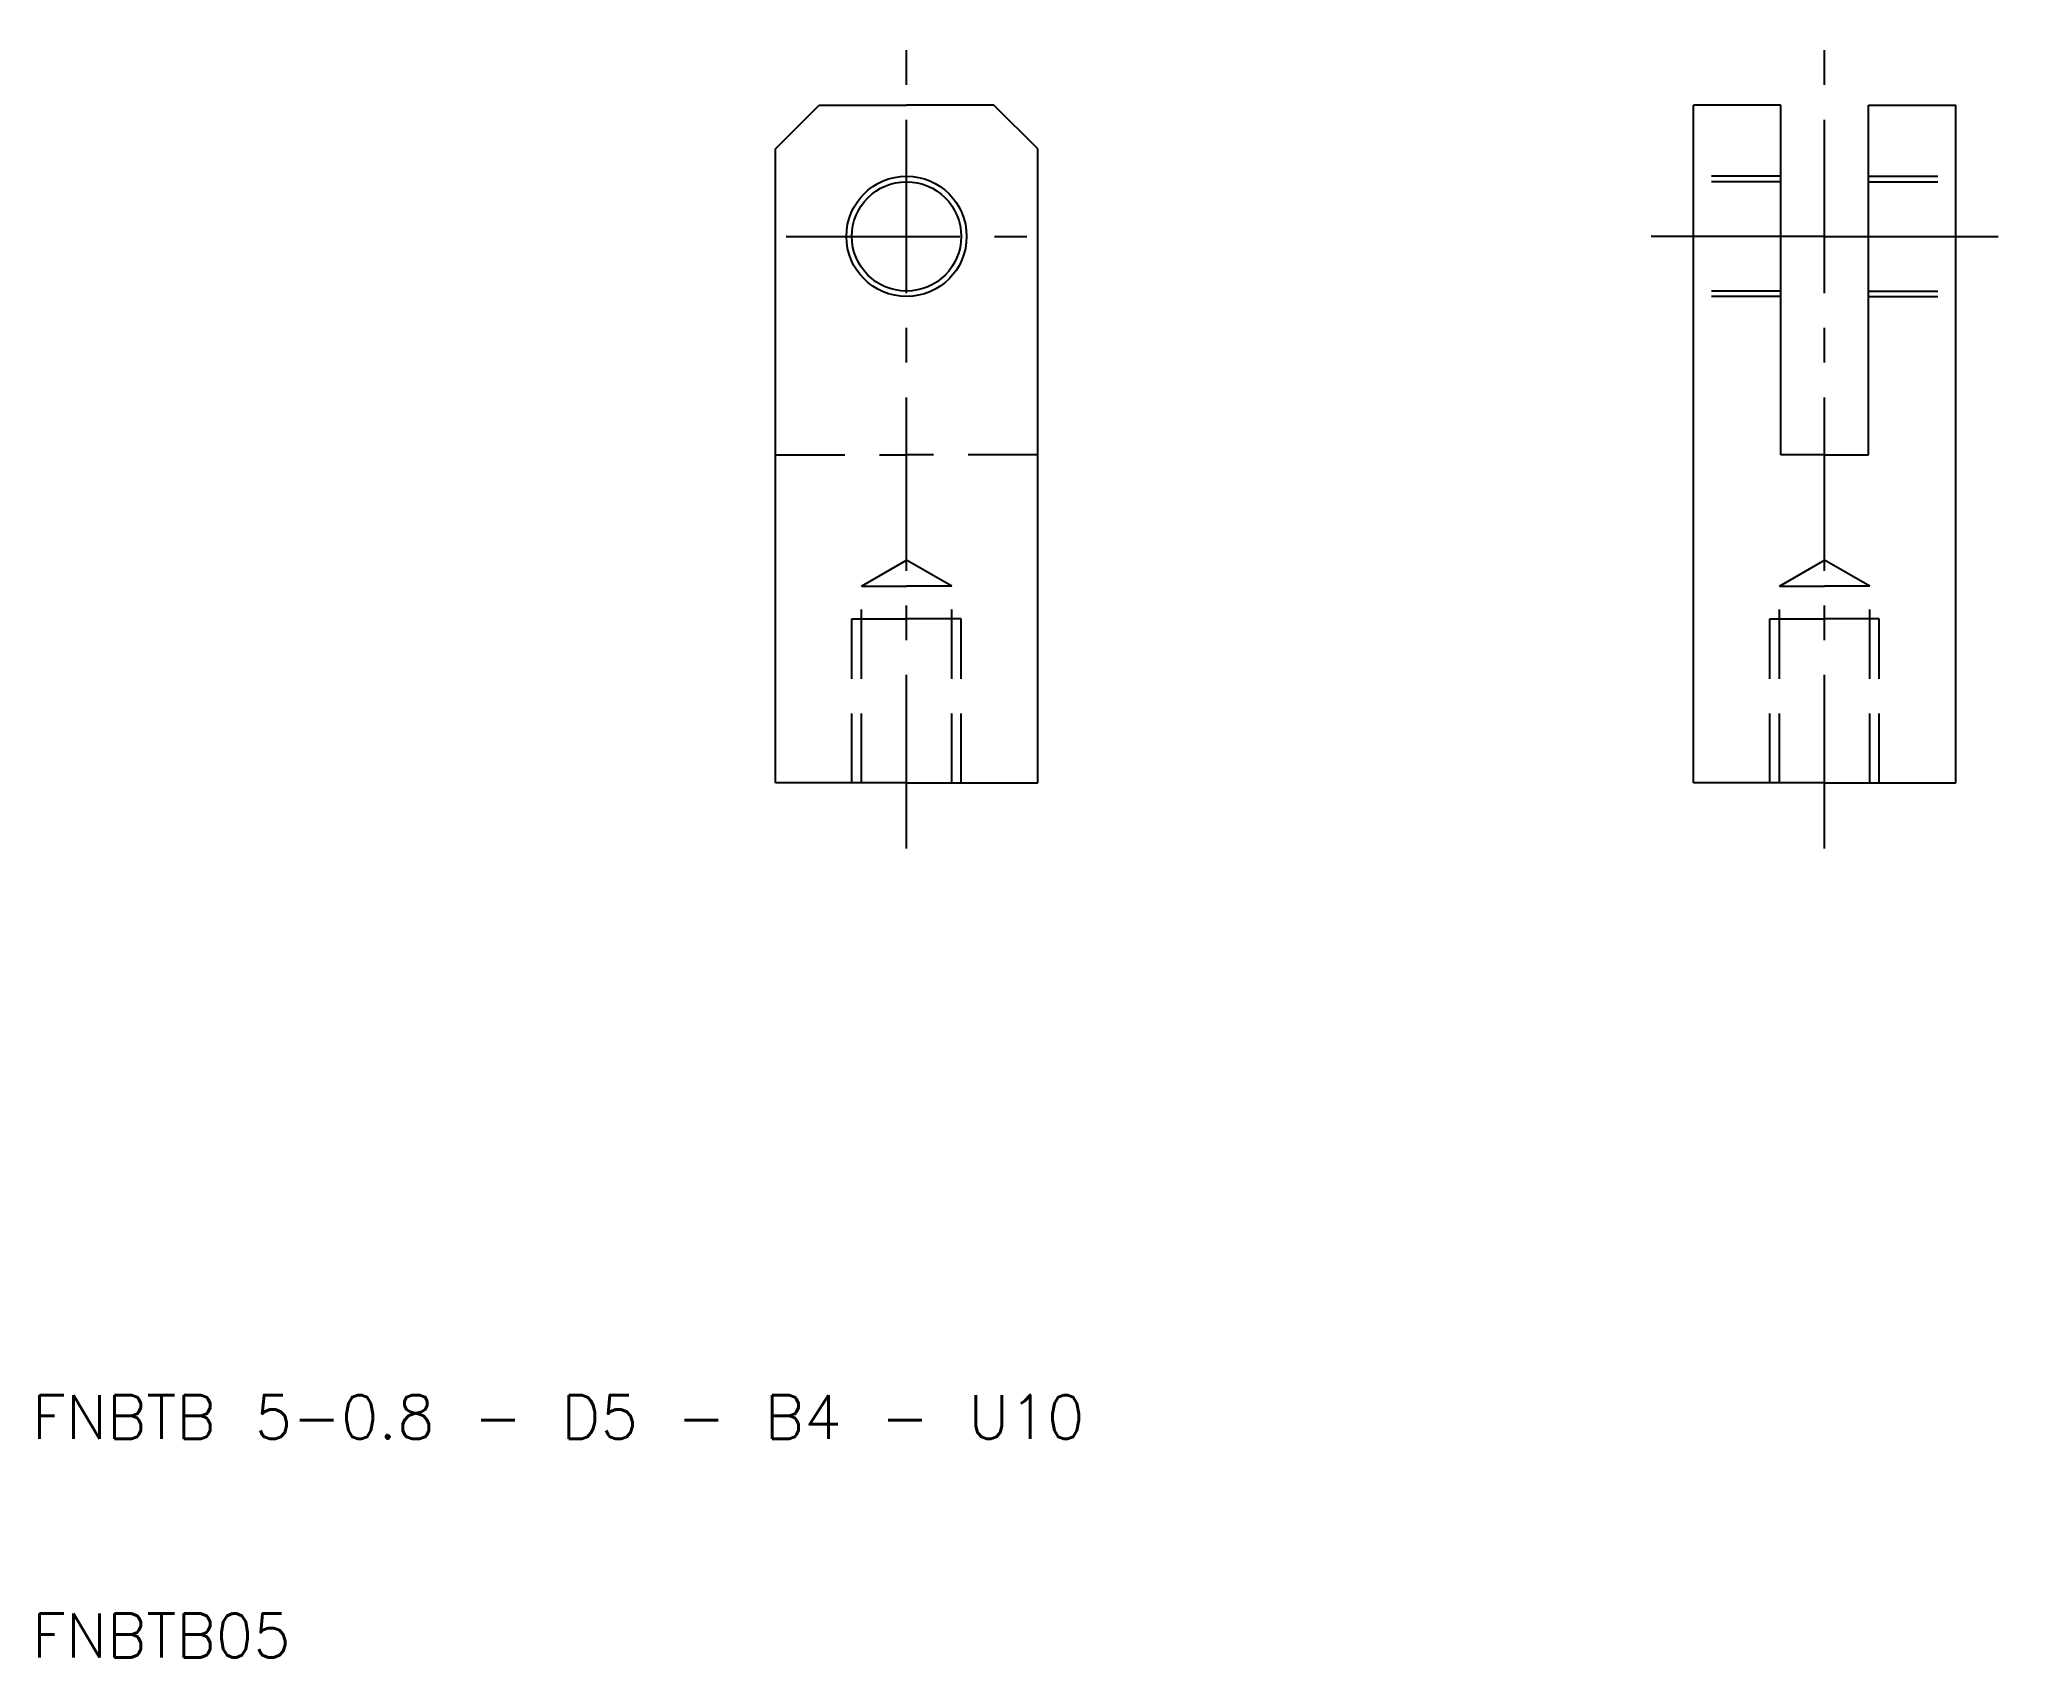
# Model space of a CAD drawing. Extents: x 10.3 to 101, y 10 to 84.
import ezdxf

# ---------------------------------------------------------------- set-up
doc = ezdxf.new("R2010")
doc.units = 0
doc.header["$LTSCALE"] = 0.25
doc.linetypes.add('CENTER', pattern=[50.8, 31.75, -6.35, 6.35, -6.35])
doc.linetypes.add('DASHED', pattern=[19.05, 12.7, -6.35])
doc.layers.get('0').update_dxf_attribs({"linetype": 'CONTINUOUS'})
doc.layers.add('CENTER', color=1, linetype='CENTER')
doc.styles.get("Standard").update_dxf_attribs({"font": 'txt.shx', "bigfont": 'extfont.shx'})

msp = doc.modelspace()

# ---------------------------------------------------------------- linework, layer by layer
at = {"color": 7, "linetype": 'CONTINUOUS'}
for p, q in [((44, 79), (46, 81)), ((46, 81), (50, 81)), ((54, 81), (50, 81)), ((56, 79), (54, 81)), ((86, 50), (86, 81)), ((90, 81), (86, 81)), ((90, 65), (90, 81)), ((94, 65), (94, 81)), ((94, 81), (98, 81)), ((98, 50), (98, 81)), ((44, 50), (44, 79)), ((56, 50), (56, 79)), ((92, 65), (90, 65)), ((92, 65), (94, 65)), ((50, 50), (44, 50)), ((50, 50), (56, 50)), ((92, 50), (86, 50)), ((92, 50), (98, 50))]:
    msp.add_line(p, q, dxfattribs=at)
at = {"color": 3, "linetype": 'DASHED'}
for p, q in [((90, 77.75), (86, 77.75)), ((90, 77.5), (86, 77.5)), ((94, 77.75), (98, 77.75)), ((94, 77.5), (98, 77.5)), ((90, 72.5), (86, 72.5)), ((90, 72.25), (86, 72.25)), ((94, 72.5), (98, 72.5)), ((94, 72.25), (98, 72.25)), ((44, 65), (50, 65)), ((56, 65), (50, 65)), ((47.933, 59), (50, 60.193)), ((52.067, 59), (50, 60.193)), ((89.933, 59), (92, 60.193)), ((94.067, 59), (92, 60.193)), ((47.933, 50), (47.933, 59)), ((47.933, 59), (50, 59)), ((52.067, 59), (50, 59)), ((52.067, 50), (52.067, 59)), ((89.933, 50), (89.933, 59)), ((89.933, 59), (92, 59)), ((94.067, 59), (92, 59)), ((94.067, 50), (94.067, 59)), ((47.5, 50), (47.5, 57.5)), ((47.5, 57.5), (50, 57.5)), ((52.5, 57.5), (50, 57.5)), ((52.5, 50), (52.5, 57.5)), ((89.5, 50), (89.5, 57.5)), ((89.5, 57.5), (92, 57.5)), ((94.5, 57.5), (92, 57.5)), ((94.5, 50), (94.5, 57.5))]:
    msp.add_line(p, q, dxfattribs=at)
at = {"color": 7, "linetype": 'CONTINUOUS'}
for radius in [2.75, 2.5]:
    msp.add_circle((50, 75), radius, dxfattribs=at)
at = {"layer": 'CENTER', "color": 1, "linetype": 'CENTER'}
for p, q in [((50, 47), (50, 84)), ((92, 47), (92, 84)), ((44.5, 75), (55.5, 75)), ((92, 75), (83, 75)), ((92, 75), (101, 75))]:
    msp.add_line(p, q, dxfattribs=at)

# ---------------------------------------------------------------- texts
for s, p in [('FNBTB 5-0.8 - D5 - B4 - U10', (10, 20)), ('FNBTB05', (10, 10))]:
    msp.add_text(s, height=2).set_placement(p)

doc.saveas('drawing.dxf')
